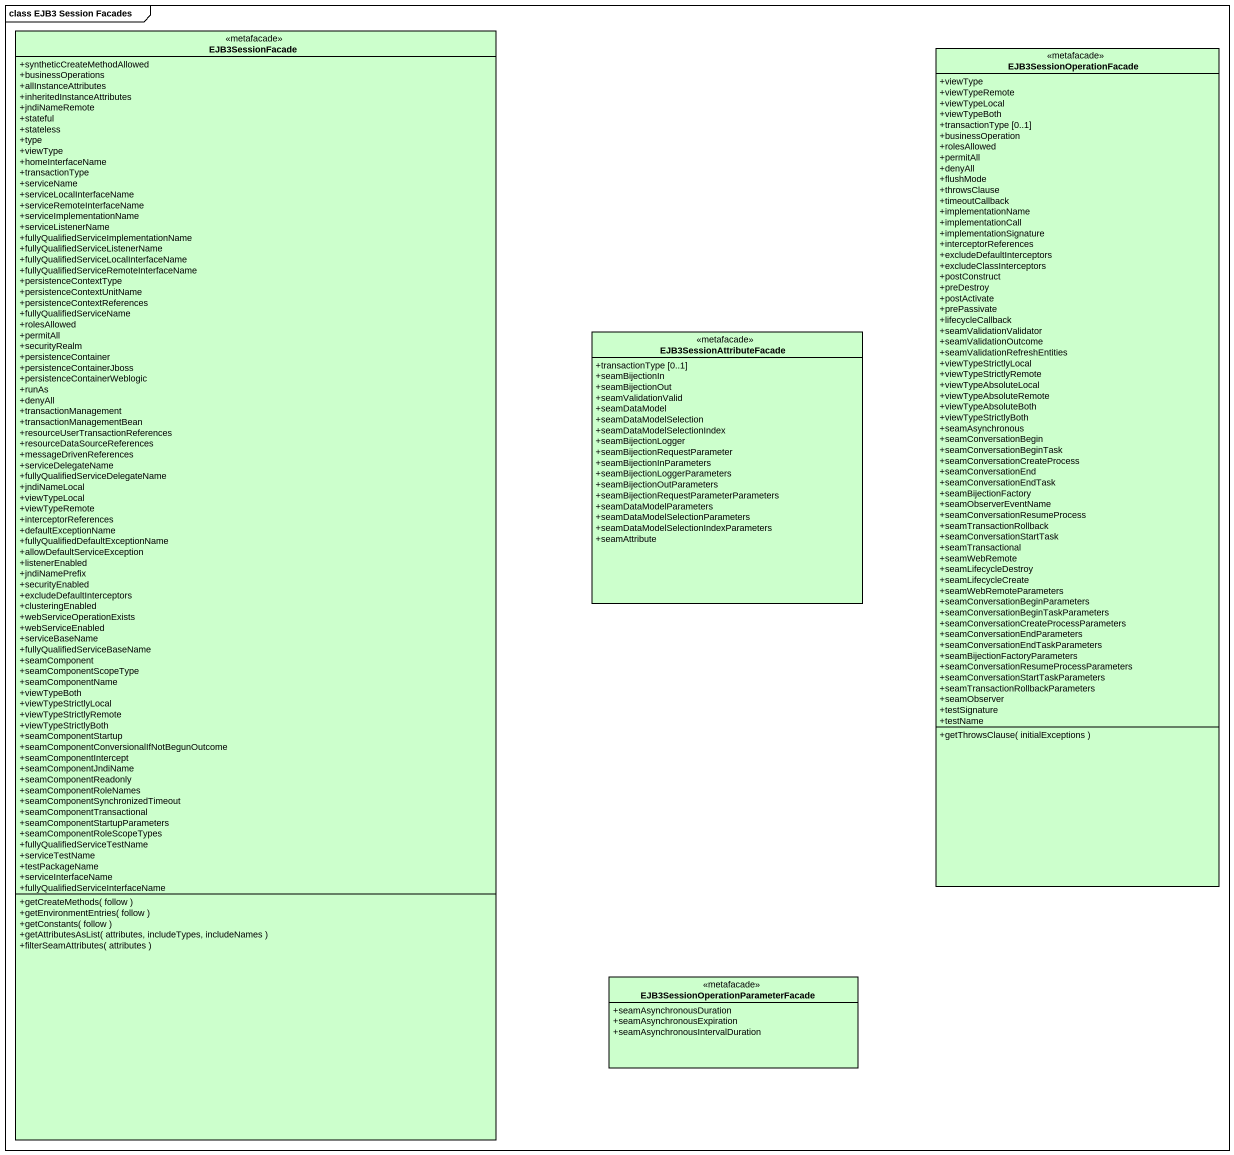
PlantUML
@startuml
mainframe class EJB3 Session Facades
hide circle
hide empty members
skinparam classAttributeIconSize 0
class EJB3SessionFacade <<metafacade>> #CCFFCC {
  +syntheticCreateMethodAllowed
  +businessOperations
  +allInstanceAttributes
  +inheritedInstanceAttributes
  +jndiNameRemote
  +stateful
  +stateless
  +type
  +viewType
  +homeInterfaceName
  +transactionType
  +serviceName
  +serviceLocalInterfaceName
  +serviceRemoteInterfaceName
  +serviceImplementationName
  +serviceListenerName
  +fullyQualifiedServiceImplementationName
  +fullyQualifiedServiceListenerName
  +fullyQualifiedServiceLocalInterfaceName
  +fullyQualifiedServiceRemoteInterfaceName
  +persistenceContextType
  +persistenceContextUnitName
  +persistenceContextReferences
  +fullyQualifiedServiceName
  +rolesAllowed
  +permitAll
  +securityRealm
  +persistenceContainer
  +persistenceContainerJboss
  +persistenceContainerWeblogic
  +runAs
  +denyAll
  +transactionManagement
  +transactionManagementBean
  +resourceUserTransactionReferences
  +resourceDataSourceReferences
  +messageDrivenReferences
  +serviceDelegateName
  +fullyQualifiedServiceDelegateName
  +jndiNameLocal
  +viewTypeLocal
  +viewTypeRemote
  +interceptorReferences
  +defaultExceptionName
  +fullyQualifiedDefaultExceptionName
  +allowDefaultServiceException
  +listenerEnabled
  +jndiNamePrefix
  +securityEnabled
  +excludeDefaultInterceptors
  +clusteringEnabled
  +webServiceOperationExists
  +webServiceEnabled
  +serviceBaseName
  +fullyQualifiedServiceBaseName
  +seamComponent
  +seamComponentScopeType
  +seamComponentName
  +viewTypeBoth
  +viewTypeStrictlyLocal
  +viewTypeStrictlyRemote
  +viewTypeStrictlyBoth
  +seamComponentStartup
  +seamComponentConversionalIfNotBegunOutcome
  +seamComponentIntercept
  +seamComponentJndiName
  +seamComponentReadonly
  +seamComponentRoleNames
  +seamComponentSynchronizedTimeout
  +seamComponentTransactional
  +seamComponentStartupParameters
  +seamComponentRoleScopeTypes
  +fullyQualifiedServiceTestName
  +serviceTestName
  +testPackageName
  +serviceInterfaceName
  +fullyQualifiedServiceInterfaceName
  +getCreateMethods( follow )
  +getEnvironmentEntries( follow )
  +getConstants( follow )
  +getAttributesAsList( attributes, includeTypes, includeNames )
  +filterSeamAttributes( attributes )
}
class EJB3SessionOperationFacade <<metafacade>> #CCFFCC {
  +viewType
  +viewTypeRemote
  +viewTypeLocal
  +viewTypeBoth
  +transactionType [0..1]
  +businessOperation
  +rolesAllowed
  +permitAll
  +denyAll
  +flushMode
  +throwsClause
  +timeoutCallback
  +implementationName
  +implementationCall
  +implementationSignature
  +interceptorReferences
  +excludeDefaultInterceptors
  +excludeClassInterceptors
  +postConstruct
  +preDestroy
  +postActivate
  +prePassivate
  +lifecycleCallback
  +seamValidationValidator
  +seamValidationOutcome
  +seamValidationRefreshEntities
  +viewTypeStrictlyLocal
  +viewTypeStrictlyRemote
  +viewTypeAbsoluteLocal
  +viewTypeAbsoluteRemote
  +viewTypeAbsoluteBoth
  +viewTypeStrictlyBoth
  +seamAsynchronous
  +seamConversationBegin
  +seamConversationBeginTask
  +seamConversationCreateProcess
  +seamConversationEnd
  +seamConversationEndTask
  +seamBijectionFactory
  +seamObserverEventName
  +seamConversationResumeProcess
  +seamTransactionRollback
  +seamConversationStartTask
  +seamTransactional
  +seamWebRemote
  +seamLifecycleDestroy
  +seamLifecycleCreate
  +seamWebRemoteParameters
  +seamConversationBeginParameters
  +seamConversationBeginTaskParameters
  +seamConversationCreateProcessParameters
  +seamConversationEndParameters
  +seamConversationEndTaskParameters
  +seamBijectionFactoryParameters
  +seamConversationResumeProcessParameters
  +seamConversationStartTaskParameters
  +seamTransactionRollbackParameters
  +seamObserver
  +testSignature
  +testName
  +getThrowsClause( initialExceptions )
}
class EJB3SessionAttributeFacade <<metafacade>> #CCFFCC {
  +transactionType [0..1]
  +seamBijectionIn
  +seamBijectionOut
  +seamValidationValid
  +seamDataModel
  +seamDataModelSelection
  +seamDataModelSelectionIndex
  +seamBijectionLogger
  +seamBijectionRequestParameter
  +seamBijectionInParameters
  +seamBijectionLoggerParameters
  +seamBijectionOutParameters
  +seamBijectionRequestParameterParameters
  +seamDataModelParameters
  +seamDataModelSelectionParameters
  +seamDataModelSelectionIndexParameters
  +seamAttribute
}
class "EJB3SessionOperationParameterFacade" as EJB3SessionOperationParamete <<metafacade>> #CCFFCC {
  +seamAsynchronousDuration
  +seamAsynchronousExpiration
  +seamAsynchronousIntervalDuration
}
@enduml
